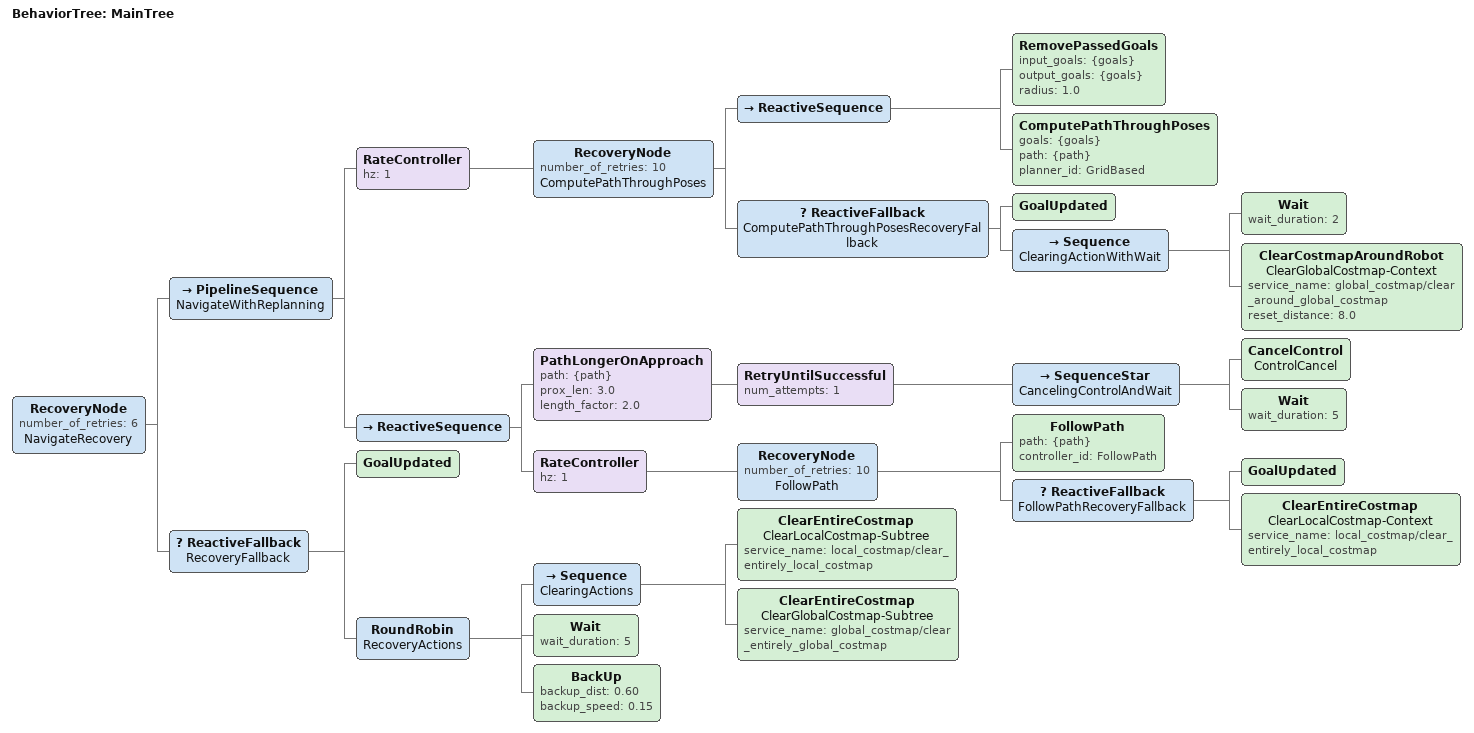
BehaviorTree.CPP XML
<root main_tree_to_execute="MainTree">
  <BehaviorTree ID="MainTree">
    <RecoveryNode number_of_retries="6" name="NavigateRecovery">
      <PipelineSequence name="NavigateWithReplanning">
        <RateController hz="1">
          <RecoveryNode number_of_retries="10" name="ComputePathThroughPoses">
            <ReactiveSequence>
              <RemovePassedGoals input_goals="{goals}" output_goals="{goals}" radius="1.0"/>
              <ComputePathThroughPoses goals="{goals}" path="{path}" planner_id="GridBased"/>
            </ReactiveSequence>
            <ReactiveFallback name="ComputePathThroughPosesRecoveryFallback">
              <GoalUpdated/>
              <Sequence name="ClearingActionWithWait">
                <Wait wait_duration="2" />
                <ClearCostmapAroundRobot name="ClearGlobalCostmap-Context" service_name="global_costmap/clear_around_global_costmap" reset_distance="8.0"/>
              </Sequence>
            </ReactiveFallback>
          </RecoveryNode>
        </RateController>
        <ReactiveSequence>
          <PathLongerOnApproach path="{path}" prox_len="3.0" length_factor="2.0">
            <RetryUntilSuccessful num_attempts="1">
              <SequenceStar name="CancelingControlAndWait">
                <CancelControl name="ControlCancel"/>
                <Wait wait_duration="5"/>
              </SequenceStar>
            </RetryUntilSuccessful>
          </PathLongerOnApproach>
          <RateController hz="1">
            <RecoveryNode number_of_retries="10" name="FollowPath">
              <FollowPath path="{path}" controller_id="FollowPath"/>
              <ReactiveFallback name="FollowPathRecoveryFallback">
                <GoalUpdated/>
                <ClearEntireCostmap name="ClearLocalCostmap-Context" service_name="local_costmap/clear_entirely_local_costmap"/>
              </ReactiveFallback>
            </RecoveryNode>
          </RateController>
        </ReactiveSequence>
      </PipelineSequence>
      <ReactiveFallback name="RecoveryFallback">
        <GoalUpdated/>
        <RoundRobin name="RecoveryActions">
          <Sequence name="ClearingActions">
            <ClearEntireCostmap name="ClearLocalCostmap-Subtree" service_name="local_costmap/clear_entirely_local_costmap"/>
            <ClearEntireCostmap name="ClearGlobalCostmap-Subtree" service_name="global_costmap/clear_entirely_global_costmap"/>
          </Sequence>
          <Wait wait_duration="5" />
          <BackUp backup_dist="0.60" backup_speed="0.15"/>
        </RoundRobin>
      </ReactiveFallback>
    </RecoveryNode>
  </BehaviorTree>
</root>
